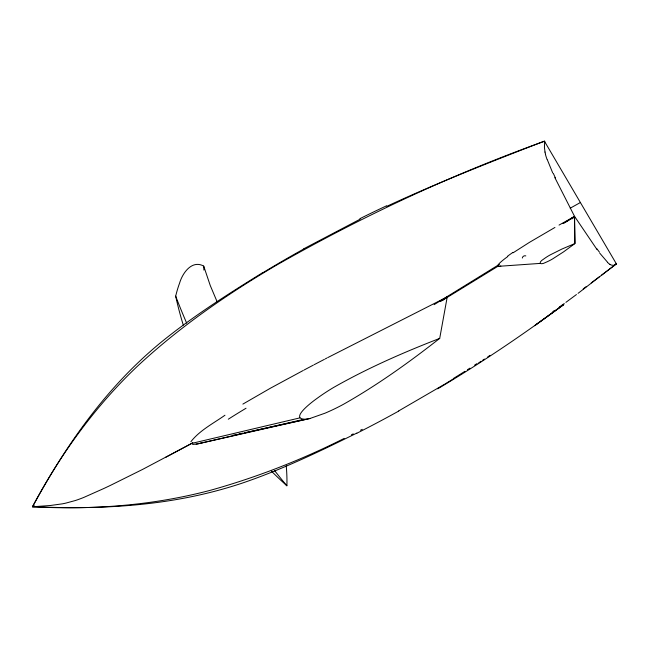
<?xml version="1.0" encoding="UTF-8"?>
<svg xmlns="http://www.w3.org/2000/svg" width="649" height="649" viewBox="0 0 649 649"><rect width="100%" height="100%" fill="white"/><g stroke="black" fill="none" stroke-linecap="round" stroke-linejoin="round"><path stroke-width="0.97" d="M192.566 444.508L198.407 443.729L310.011 418.475L324.995 413.202A209.87 206.487 -1.3 0 0 343.394 404.335C377.296 385.157 409.073 362.385 439.706 338.389L447.234 296.918L327.777 357.591M356.836 433.086C318.992 451.769 280.814 470.152 240.747 483.619A439.527 428.681 13.3 0 1 197.32 495.463C143.324 507.299 87.656 509.189 32.596 506.642C58.41 459.07 88.556 413.397 126.295 374.384A439.527 429.314 15 0 1 158.891 344.067C191.366 317.312 227.004 294.743 262.715 272.621M344.213 438.416C301.59 459.841 256.972 477.25 211.03 490.125C152.88 505.563 92.409 510.057 32.45 506.78C60.187 454.681 95.038 406.282 138.026 365.663C179.96 326.723 227.215 294.054 276.49 265.157C362.158 216.385 451.891 174.484 544.698 141.174L544.422 147.388L545.03 152.101M190.903 441.677C199.835 430.287 213.302 423.464 224.968 415.23M571.842 218.973L574.6 216.831L574.917 243.545L563.624 251.828L552.648 258.902A58.288 57.347 -1.3 0 1 545.647 262.431C539.83 265.579 537.883 262.496 543.684 259.065A58.288 57.347 -1.3 0 1 550.279 254.854L561.977 249.021L574.917 243.545L574.422 216.523L559.049 225.089M601.582 275.127L616.412 263.924L544.381 141.125C491.398 161.633 438.432 182.361 386.877 206.301M583.224 288.886L586.428 286.493M591.231 282.891L599.238 276.896M534.589 325.717L563.405 304.697C522.94 334.827 481.047 363.026 437.686 388.832M565.896 302.361L576.442 294.549M578.064 293.34L616.55 263.681L613.638 265.392L611.285 265.06A33.87 6.547 61.1 0 1 610.003 264.338M507.778 256.55C506.236 257.596 491.561 268.248 500.874 266.058M447.234 296.918L442.642 300.268M535.368 325.125L563.859 304.576M552.867 311.585L554.497 310.433M559.381 306.985L564.265 303.537M513.132 252.769L529.43 242.369L554.944 227.45M567.056 221.366L574.535 216.336L554.846 177.631M487.715 356.918L490.084 355.327M478.702 362.848L481.16 361.233M482.799 360.154L484.438 359.075M564.452 222.858L574.535 216.336L597.104 249.678M498.124 266.155L440.501 301.517M499.397 264.362L434.116 304.641M445.822 383.502L453.716 378.675M444.954 384.03L398.697 410.914M242.872 404.1L270.325 388.264L303.213 370.482M32.596 506.642L34.3 505.701M570.22 208.183L580.401 202.52M303.643 248.851L360.163 219.175M165.568 457.391L192.802 442.829L142.658 469.381L110.655 485.274A247.147 38.762 -30.4 0 1 103.775 488.527L83.899 497.385A82.099 12.875 -30.4 0 1 80.5 498.708A72.258 11.333 -30.4 0 1 75.316 500.533L65.93 503.089A187.577 29.416 -30.4 0 1 62.296 503.851L50.184 505.522L32.45 506.78M304.057 370.027L313.362 365.119M314.205 364.673L324.378 359.359M325.23 358.913L326.926 358.029M351.433 434.781L353.243 433.873M360.463 430.246L362.272 429.338M439.706 338.389C403.337 352.48 367.439 368.178 333.529 387.51A209.87 206.487 -1.3 0 0 316.517 398.762C312.193 401.828 288.083 419.887 306.425 419.205M201.052 442.999L203.242 442.294M190.741 443.64L299.789 417.907M196.095 444.241L303.424 419.416M232.861 435.325L236.82 434.457M238.8 434.027L242.758 433.167M244.503 432.761L310.011 418.475M497.686 266.382L539.936 263.421M216.985 301.444L210.26 285.528L203.705 266.082C191.861 259.559 182.418 273.213 179.578 283.167A2222.703 150.56 80.6 0 0 175.684 296.131M607.391 262.05L599.749 253.151M552.761 173.04L547.196 159.427M203.705 266.082L203.9 270.073M522.331 258.042A2.637 2.596 -1.3 0 1 525.82 255.901M545.59 154.535A33.87 6.498 61.6 0 1 544.973 152.02M546.929 159.119A35.2 6.644 61.9 0 1 545.411 154.292M555.382 177.891A60.552 10.4 62.8 0 1 553.354 173.445M610.092 264.524A35.2 6.741 60.9 0 1 607.529 262.383M599.473 252.177A60.552 10.911 59.7 0 1 596.885 248.754M567.624 220.871A172.561 4.162 -29.4 0 1 562.951 223.572M507.591 256.168A177.51 130.627 -48.4 0 1 512.961 252.38M228.302 419.205A588.546 452.231 -21.1 0 1 246.044 408.237M183.286 325.092A362.742 356.893 -1.3 0 1 175.668 296.131A680.176 669.216 -1.3 0 0 186.685 323.153M271.517 471.247A362.742 356.893 -1.3 0 0 286.89 485.76A2222.703 389.238 40.7 0 0 286.225 465.763M286.85 485.793A680.176 669.216 -1.3 0 1 274.6 470.606M262.813 272.767A1207.286 1175.331 10.6 0 1 303.732 249.013M359.895 218.672A1180.742 1145.177 7.9 0 1 386.617 205.782M398.778 411.044A1207.286 1182.007 17.1 0 1 356.909 433.224M476.966 363.61A1180.742 1158.773 21.4 0 1 474.622 365.127M469.908 368.153A1180.742 1158.773 21.4 0 1 467.426 369.735M464.935 371.309A1180.742 1158.773 21.4 0 1 453.546 378.408"/></g></svg>
